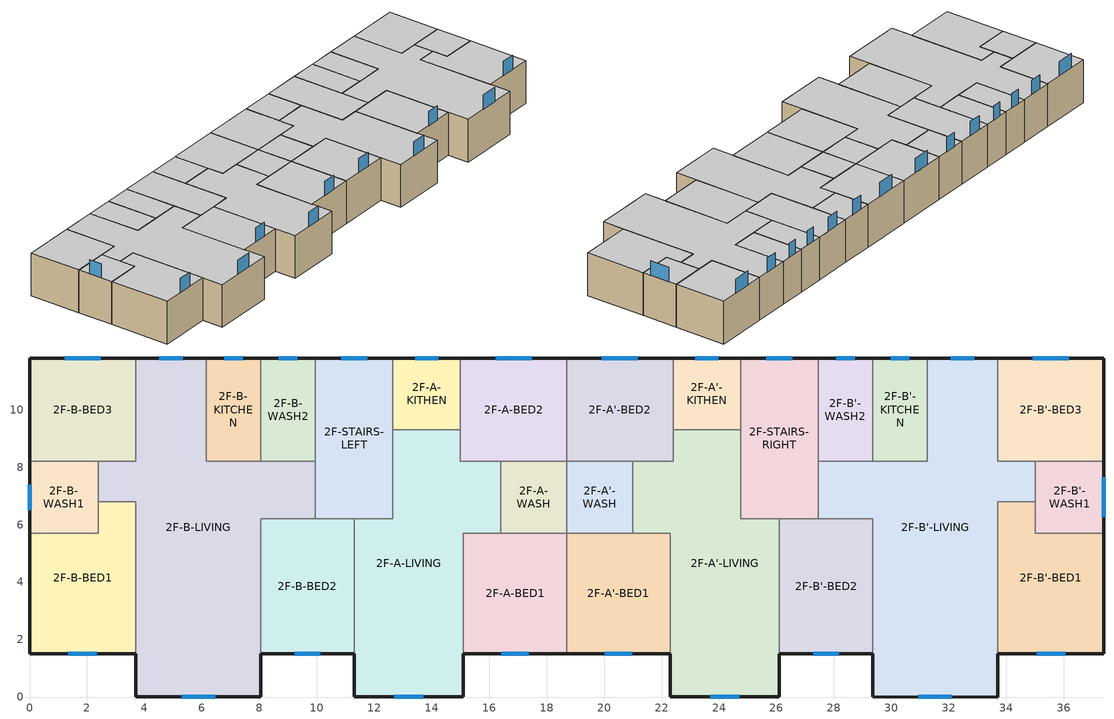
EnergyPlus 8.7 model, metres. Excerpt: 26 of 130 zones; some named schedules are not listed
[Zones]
2F-A'-BED1
 floor to 1F-A'-BED1 (Interior Floor): 18.7,5.7 22.3,5.7 22.3,1.5 18.7,1.5 z3
 wall outside (Exterior Wall): 18.7,1.5 22.3,1.5 z3:6
 wall to 2F-A-BED1 (Interior Wall): 18.7,5.7 18.7,1.5 z3:6
 wall to 2F-A'-WASH (Interior Wall): 21,5.7 18.7,5.7 z3:6
 wall to 2F-A'-LIVING (Interior Wall): 22.3,1.5 22.3,5.7 21,5.7 z3:6
 window (Exterior Window): 20.02,1.5 20.98,1.5 z6:7
 ceiling to 3F-A'-BED1 (Interior Ceiling): 22.3,1.5 22.3,5.7 18.7,5.7 18.7,1.5 z6
2F-A'-BED2
 floor to 1F-A'-BED2 (Interior Floor): 18.7,11.8 22.4,11.8 22.4,8.2 18.7,8.2 z3
 wall outside (Exterior Wall): 22.4,11.8 18.7,11.8 z3:6
 wall to 2F-A'-LIVING (Interior Wall): 21,8.2 22.4,8.2 22.4,9.31 z3:6
 wall to 2F-A'-WASH (Interior Wall): 18.7,8.2 21,8.2 z3:6
 wall to 2F-A-BED2 (Interior Wall): 18.7,11.8 18.7,8.2 z3:6
 wall to 2F-A'-KITHEN (Interior Wall): 22.4,9.31 22.4,11.8 z3:6
 window (Exterior Window): 21.18,11.8 19.92,11.8 z6:7
 ceiling to 3F-A'-BED2 (Interior Ceiling): 22.4,8.2 22.4,11.8 18.7,11.8 18.7,8.2 z6
2F-A'-KITHEN
 floor to 1F-A'-KITHEN (Interior Floor): 24.75,11.8 24.75,9.31 22.4,9.31 22.4,11.8 z3
 wall outside (Exterior Wall): 24.75,11.8 22.4,11.8 z3:6
 wall to 2F-STAIRS-RIGHT (Interior Wall): 24.75,9.31 24.75,11.8 z3:6
 wall to 2F-A'-LIVING (Interior Wall): 22.4,9.31 24.75,9.31 z3:6
 window (Exterior Window): 23.97,11.8 23.18,11.8 z6:7
 ceiling to 3F-A'-KITHEN (Interior Ceiling): 24.75,9.31 24.75,11.8 22.4,11.8 22.4,9.31 z6
2F-A'-LIVING
 floor to 1F-A'-LIVING (Interior Floor): 22.4,9.31 24.75,9.31 24.75,6.2 26.1,6.2 26.1,0 22.3,0 22.3,5.7 21,5.7 21,8.2 22.4,8.2 z3
 wall outside (Exterior Wall): 22.3,1.5 22.3,0 26.1,0 26.1,1.5 z3:6
 wall to 2F-A'-WASH (Interior Wall): 21,8.2 21,5.7 z3:6
 wall to 2F-STAIRS-RIGHT (Interior Wall): 26.1,6.2 24.75,6.2 24.75,9.31 z3:6
 wall to 2F-B'-BED2 (Interior Wall): 26.1,1.5 26.1,6.2 z3:6
 window (Exterior Window): 23.69,0 24.71,0 z6:7
 ceiling to 3F-A'-LIVING (Interior Ceiling): 26.1,0 26.1,6.2 24.75,6.2 24.75,9.31 22.4,9.31 22.4,8.2 21,8.2 21,5.7 22.3,5.7 22.3,0 z6
2F-A'-WASH
 floor to 1F-A'-WASH (Interior Floor): 21,8.2 21,5.7 18.7,5.7 18.7,8.2 z3
 wall to 2F-A-WASH (Interior Wall): 18.7,8.2 18.7,5.7 z3:6
 ceiling to 3F-A'-WASH (Interior Ceiling): 21,5.7 21,8.2 18.7,8.2 18.7,5.7 z6
2F-A-BED1
 floor to 1F-A-BED1 (Interior Floor): 15.1,5.7 18.7,5.7 18.7,1.5 15.1,1.5 z3
 wall outside (Exterior Wall): 15.1,1.5 18.7,1.5 z3:6
 wall to 2F-A-LIVING (Interior Wall): 16.4,5.7 15.1,5.7 15.1,1.5 z3:6
 wall to 2F-A-WASH (Interior Wall): 18.7,5.7 16.4,5.7 z3:6
 window (Exterior Window): 16.42,1.5 17.38,1.5 z6:7
 ceiling to 3F-A-BED1 (Interior Ceiling): 18.7,1.5 18.7,5.7 15.1,5.7 15.1,1.5 z6
2F-A-BED2
 floor to 1F-A-BED2 (Interior Floor): 18.7,11.8 18.7,8.2 15,8.2 15,11.8 z3
 wall outside (Exterior Wall): 18.7,11.8 15,11.8 z3:6
 wall to 2F-A-WASH (Interior Wall): 16.4,8.2 18.7,8.2 z3:6
 wall to 2F-A-LIVING (Interior Wall): 15,9.31 15,8.2 16.4,8.2 z3:6
 wall to 2F-A-KITHEN (Interior Wall): 15,11.8 15,9.31 z3:6
 window (Exterior Window): 17.48,11.8 16.22,11.8 z6:7
 ceiling to 3F-A-BED2 (Interior Ceiling): 18.7,8.2 18.7,11.8 15,11.8 15,8.2 z6
2F-A-KITHEN
 floor to 1F-A-KITHEN (Interior Floor): 15,11.8 15,9.31 12.65,9.31 12.65,11.8 z3
 wall outside (Exterior Wall): 15,11.8 12.65,11.8 z3:6
 wall to 2F-A-LIVING (Interior Wall): 12.65,9.31 15,9.31 z3:6
 wall to 2F-STAIRS-LEFT (Interior Wall): 12.65,11.8 12.65,9.31 z3:6
 window (Exterior Window): 14.22,11.8 13.43,11.8 z6:7
 ceiling to 3F-A-KITHEN (Interior Ceiling): 15,9.31 15,11.8 12.65,11.8 12.65,9.31 z6
2F-A-LIVING
 floor to 1F-A-LIVING (Interior Floor): 12.65,9.31 15,9.31 15,8.2 16.4,8.2 16.4,5.7 15.1,5.7 15.1,0 11.3,0 11.3,6.2 12.65,6.2 z3
 wall outside (Exterior Wall): 11.3,1.5 11.3,0 15.1,0 15.1,1.5 z3:6
 wall to 2F-B-BED2 (Interior Wall): 11.3,6.2 11.3,1.5 z3:6
 wall to 2F-STAIRS-LEFT (Interior Wall): 12.65,9.31 12.65,6.2 11.3,6.2 z3:6
 wall to 2F-A-WASH (Interior Wall): 16.4,5.7 16.4,8.2 z3:6
 window (Exterior Window): 12.69,0 13.71,0 z6:7
 ceiling to 3F-A-LIVING (Interior Ceiling): 15.1,0 15.1,5.7 16.4,5.7 16.4,8.2 15,8.2 15,9.31 12.65,9.31 12.65,6.2 11.3,6.2 11.3,0 z6
2F-A-WASH
 floor to 1F-A-WASH (Interior Floor): 18.7,8.2 18.7,5.7 16.4,5.7 16.4,8.2 z3
 ceiling to 3F-A-WASH (Interior Ceiling): 18.7,5.7 18.7,8.2 16.4,8.2 16.4,5.7 z6
2F-B'-BED1
 floor to 1F-B'-BED1 (Interior Floor): 35,6.8 35,5.7 37.4,5.7 37.4,1.5 33.7,1.5 33.7,6.8 z3
 wall outside (Exterior Wall): 33.7,1.5 37.4,1.5 37.4,5.7 z3:6
 wall to 2F-B'-LIVING (Interior Wall): 35,6.8 33.7,6.8 33.7,1.5 z3:6
 wall to 2F-B'-WASH1 (Interior Wall): 37.4,5.7 35,5.7 35,6.8 z3:6
 window (Exterior Window): 35.05,1.5 36.05,1.5 z6:7
 ceiling to 3F-B'-BED1 (Interior Ceiling): 37.4,1.5 37.4,5.7 35,5.7 35,6.8 33.7,6.8 33.7,1.5 z6
2F-B'-BED2
 floor to 1F-B'-BED2 (Interior Floor): 26.1,6.2 29.35,6.2 29.35,1.5 26.1,1.5 z3
 wall outside (Exterior Wall): 26.1,1.5 29.35,1.5 z3:6
 wall to 2F-STAIRS-RIGHT (Interior Wall): 27.45,6.2 26.1,6.2 z3:6
 wall to 2F-B'-LIVING (Interior Wall): 29.35,1.5 29.35,6.2 27.45,6.2 z3:6
 window (Exterior Window): 27.29,1.5 28.16,1.5 z6:7
 ceiling to 3F-B'-BED2 (Interior Ceiling): 29.35,1.5 29.35,6.2 26.1,6.2 26.1,1.5 z6
2F-B'-BED3
 floor to 1F-B'-BED3 (Interior Floor): 37.4,11.8 37.4,8.2 33.7,8.2 33.7,11.8 z3
 wall outside (Exterior Wall): 37.4,8.2 37.4,11.8 33.7,11.8 z3:6
 wall to 2F-B'-WASH1 (Interior Wall): 35,8.2 37.4,8.2 z3:6
 wall to 2F-B'-LIVING (Interior Wall): 33.7,11.8 33.7,8.2 35,8.2 z3:6
 window (Exterior Window): 36.18,11.8 34.92,11.8 z6:7
 ceiling to 3F-B'-BED3 (Interior Ceiling): 37.4,8.2 37.4,11.8 33.7,11.8 33.7,8.2 z6
2F-B'-KITCHEN
 floor to 1F-B'-KITCHEN (Interior Floor): 29.35,11.8 31.25,11.8 31.25,8.2 29.35,8.2 z3
 wall outside (Exterior Wall): 31.25,11.8 29.35,11.8 z3:6
 wall to 2F-B'-LIVING (Interior Wall): 29.35,8.2 31.25,8.2 31.25,11.8 z3:6
 wall to 2F-B'-WASH2 (Interior Wall): 29.35,11.8 29.35,8.2 z3:6
 window (Exterior Window): 30.62,11.8 29.98,11.8 z6:7
 ceiling to 3F-B'-KITCHEN (Interior Ceiling): 29.35,8.2 31.25,8.2 31.25,11.8 29.35,11.8 z6
2F-B'-LIVING
 floor to 1F-B'-LIVING (Interior Floor): 31.25,11.8 33.7,11.8 33.7,8.2 35,8.2 35,6.8 33.7,6.8 33.7,0 29.35,0 29.35,6.2 27.45,6.2 27.45,8.2 31.25,8.2 z3
 wall outside (Exterior Wall): 29.35,1.5 29.35,0 33.7,0 33.7,1.5 / 33.7,11.8 31.25,11.8 z3:6
 wall to 2F-STAIRS-RIGHT (Interior Wall): 27.45,8.2 27.45,6.2 z3:6
 wall to 2F-B'-WASH2 (Interior Wall): 29.35,8.2 27.45,8.2 z3:6
 wall to 2F-B'-WASH1 (Interior Wall): 35,6.8 35,8.2 z3:6
 window (Exterior Window): 30.94,0 32.11,0 / 32.89,11.8 32.06,11.8 z6:7
 ceiling to 3F-B'-LIVING (Interior Ceiling): 33.7,0 33.7,6.8 35,6.8 35,8.2 33.7,8.2 33.7,11.8 31.25,11.8 31.25,8.2 27.45,8.2 27.45,6.2 29.35,6.2 29.35,0 z6
2F-B'-WASH1
 floor to 1F-B'-WASH1 (Interior Floor): 37.4,8.2 37.4,5.7 35,5.7 35,8.2 z3
 wall outside (Exterior Wall): 37.4,5.7 37.4,8.2 z3:6
 window (Exterior Window): 37.4,6.26 37.4,7.64 z6:7
 ceiling to 3F-B'-WASH1 (Interior Ceiling): 37.4,5.7 37.4,8.2 35,8.2 35,5.7 z6
2F-B'-WASH2
 floor to 1F-B'-WASH2 (Interior Floor): 27.45,11.8 29.35,11.8 29.35,8.2 27.45,8.2 z3
 wall outside (Exterior Wall): 29.35,11.8 27.45,11.8 z3:6
 wall to 2F-STAIRS-RIGHT (Interior Wall): 27.45,11.8 27.45,8.2 z3:6
 window (Exterior Window): 28.72,11.8 28.08,11.8 z6:7
 ceiling to 3F-B'-WASH2 (Interior Ceiling): 29.35,8.2 29.35,11.8 27.45,11.8 27.45,8.2 z6
2F-B-BED1
 floor to 1F-B-BED1 (Interior Floor): 2.4,6.8 3.7,6.8 3.7,1.5 0,1.5 0,5.7 2.4,5.7 z3
 wall outside (Exterior Wall): 0,5.7 0,1.5 3.7,1.5 z3:6
 wall to 2F-B-WASH1 (Interior Wall): 2.4,6.8 2.4,5.7 0,5.7 z3:6
 wall to 2F-B-LIVING (Interior Wall): 3.7,1.5 3.7,6.8 2.4,6.8 z3:6
 window (Exterior Window): 1.35,1.5 2.35,1.5 z6:7
 ceiling to 3F-B-BED1 (Interior Ceiling): 3.7,1.5 3.7,6.8 2.4,6.8 2.4,5.7 0,5.7 0,1.5 z6
2F-B-BED2
 floor to 1F-B-BED2 (Interior Floor): 8.05,6.2 11.3,6.2 11.3,1.5 8.05,1.5 z3
 wall outside (Exterior Wall): 8.05,1.5 11.3,1.5 z3:6
 wall to 2F-B-LIVING (Interior Wall): 9.95,6.2 8.05,6.2 8.05,1.5 z3:6
 wall to 2F-STAIRS-LEFT (Interior Wall): 11.3,6.2 9.95,6.2 z3:6
 window (Exterior Window): 9.24,1.5 10.11,1.5 z6:7
 ceiling to 3F-B-BED2 (Interior Ceiling): 11.3,1.5 11.3,6.2 8.05,6.2 8.05,1.5 z6
2F-B-BED3
 floor to 1F-B-BED3 (Interior Floor): 0,11.8 3.7,11.8 3.7,8.2 0,8.2 z3
 wall outside (Exterior Wall): 3.7,11.8 0,11.8 0,8.2 z3:6
 wall to 2F-B-LIVING (Interior Wall): 2.4,8.2 3.7,8.2 3.7,11.8 z3:6
 wall to 2F-B-WASH1 (Interior Wall): 0,8.2 2.4,8.2 z3:6
 window (Exterior Window): 2.48,11.8 1.22,11.8 z6:7
 ceiling to 3F-B-BED3 (Interior Ceiling): 3.7,8.2 3.7,11.8 0,11.8 0,8.2 z6
2F-B-KITCHEN
 floor to 1F-B-KITCHEN (Interior Floor): 8.05,11.8 8.05,8.2 6.15,8.2 6.15,11.8 z3
 wall outside (Exterior Wall): 8.05,11.8 6.15,11.8 z3:6
 wall to 2F-B-WASH2 (Interior Wall): 8.05,8.2 8.05,11.8 z3:6
 wall to 2F-B-LIVING (Interior Wall): 6.15,11.8 6.15,8.2 8.05,8.2 z3:6
 window (Exterior Window): 7.42,11.8 6.78,11.8 z6:7
 ceiling to 3F-B-KITCHEN (Interior Ceiling): 8.05,8.2 8.05,11.8 6.15,11.8 6.15,8.2 z6
2F-B-LIVING
 floor to 1F-B-LIVING (Interior Floor): 3.7,11.8 6.15,11.8 6.15,8.2 9.95,8.2 9.95,6.2 8.05,6.2 8.05,0 3.7,0 3.7,6.8 2.4,6.8 2.4,8.2 3.7,8.2 z3
 wall outside (Exterior Wall): 6.15,11.8 3.7,11.8 / 3.7,1.5 3.7,0 8.05,0 8.05,1.5 z3:6
 wall to 2F-B-WASH2 (Interior Wall): 9.95,8.2 8.05,8.2 z3:6
 wall to 2F-STAIRS-LEFT (Interior Wall): 9.95,6.2 9.95,8.2 z3:6
 wall to 2F-B-WASH1 (Interior Wall): 2.4,8.2 2.4,6.8 z3:6
 window (Exterior Window): 5.29,0 6.46,0 / 5.34,11.8 4.51,11.8 z6:7
 ceiling to 3F-B-LIVING (Interior Ceiling): 8.05,0 8.05,6.2 9.95,6.2 9.95,8.2 6.15,8.2 6.15,11.8 3.7,11.8 3.7,8.2 2.4,8.2 2.4,6.8 3.7,6.8 3.7,0 z6
2F-B-WASH1
 floor to 1F-B-WASH1 (Interior Floor): 2.4,8.2 2.4,5.7 0,5.7 0,8.2 z3
 wall outside (Exterior Wall): 0,8.2 0,5.7 z3:6
 window (Exterior Window): 0,7.39 0,6.51 z6:7
 ceiling to 3F-B-WASH1 (Interior Ceiling): 2.4,5.7 2.4,8.2 0,8.2 0,5.7 z6
2F-B-WASH2
 floor to 1F-B-WASH2 (Interior Floor): 9.95,11.8 9.95,8.2 8.05,8.2 8.05,11.8 z3
 wall outside (Exterior Wall): 9.95,11.8 8.05,11.8 z3:6
 wall to 2F-STAIRS-LEFT (Interior Wall): 9.95,8.2 9.95,11.8 z3:6
 window (Exterior Window): 9.32,11.8 8.68,11.8 z6:7
 ceiling to 3F-B-WASH2 (Interior Ceiling): 9.95,8.2 9.95,11.8 8.05,11.8 8.05,8.2 z6
2F-STAIRS-LEFT
 floor to 1F-STAIRS-LEFT (Interior Floor): 9.95,11.8 12.65,11.8 12.65,6.2 9.95,6.2 z3
 wall outside (Exterior Wall): 12.65,11.8 9.95,11.8 z3:6
 window (Exterior Window): 11.76,11.8 10.84,11.8 z6:7
 ceiling to 3F-STAIRS-LEFT (Interior Ceiling): 12.65,6.2 12.65,11.8 9.95,11.8 9.95,6.2 z6
2F-STAIRS-RIGHT
 floor to 1F-STAIRS-RIGHT (Interior Floor): 27.45,11.8 27.45,6.2 24.75,6.2 24.75,11.8 z3
 wall outside (Exterior Wall): 27.45,11.8 24.75,11.8 z3:6
 window (Exterior Window): 26.56,11.8 25.64,11.8 z6:7
 ceiling to 3F-STAIRS-RIGHT (Interior Ceiling): 27.45,6.2 27.45,11.8 24.75,11.8 24.75,6.2 z6
[Building]
basic model: North Axis {deg}=65.5698; Terrain=City; Solar Distribution=FullInteriorAndExteriorWithReflections
[Material] Thermal Absorptance=0.9; Solar Absorptance=0.7; Visible Absorptance=0.7
Name | Roughness | Thickness {m} | Conductivity {W/m-K} | Density {kg/m3} | Specific Heat {J/kg-K}
5shuinishajiang | Rough | 0.005 | 0.93 | 1800 | 1050
20shuinishajiang | Rough | 0.02 | 0.93 | 1800 | 1050
30NanRanXinJiSuJuBenBan | Rough | 0.03 | 0.03 | 30 | 1380
ShaoJieYeYan | Rough | 0.2 | 0.58 | 1400 | 1050
60hunningtulouban | Rough | 0.06 | 1.74 | 2500 | 920
10baowenshajiang | Smooth | 0.01 | 0.29 | 800 | 1050
45 xishihunningtu | Rough | 0.045 | 1.51 | 2300 | 920
85 XPS | Smooth | 0.085 | 0.3 | 28.5 | 1647
15mudiban | VerySmooth | 0.015 | 0.18 | 700 | 2510
[Material:NoMass] Roughness=Rough; Thermal Absorptance=0.9; Solar Absorptance=0.7; Visible Absorptance=0.7
Name | Thermal Resistance {m2-K/W}
Exterior Wall | 1
Interior Wall | 0.5
[WindowMaterial:SimpleGlazingSystem]
window1: U-Factor {W/m2-K}=2.8; Solar Heat Gain Coefficient=0.75
[WindowMaterial:Blind]
blind: Slat Orientation=Horizontal; Slat Width {m}=0.025; Slat Separation {m}=0.019; Slat Thickness {m}=0.001; Slat Angle {deg}=45; Slat Conductivity {W/m-K}=0.1; Slat Beam Solar Transmittance=0; Front Side Slat Beam Solar Reflectance=0.7; Back Side Slat Beam Solar Reflectance=0.7; Slat Diffuse Solar Transmittance=0; Front Side Slat Diffuse Solar Reflectance=0.7; Back Side Slat Diffuse Solar Reflectance=0.7; Slat Beam Visible Transmittance=0; Front Side Slat Beam Visible Reflectance=0.5; Back Side Slat Beam Visible Reflectance=0.5; Slat Diffuse Visible Transmittance=0; Front Side Slat Diffuse Visible Reflectance=0.5; Back Side Slat Diffuse Visible Reflectance=0.5; Slat Infrared Hemispherical Transmittance=0; Front Side Slat Infrared Hemispherical Emissivity=0.9; Back Side Slat Infrared Hemispherical Emissivity=0.9; Blind to Glass Distance {m}=0.05; Blind Top Opening Multiplier=0; Blind Bottom Opening Multiplier=0; Blind Left Side Opening Multiplier=0.5; Blind Right Side Opening Multiplier=0.5; Minimum Slat Angle {deg}=0; Maximum Slat Angle {deg}=180
[Construction]
Exterior Wall: 5shuinishajiang, 30NanRanXinJiSuJuBenBan, 20shuinishajiang, ShaoJieYeYan, 20shuinishajiang
Interior Wall: 10baowenshajiang, 60hunningtulouban, 10baowenshajiang
Interior Ceiling: 15mudiban, 45 xishihunningtu, 85 XPS, 60hunningtulouban, 60hunningtulouban
Interior Floor: 60hunningtulouban, 60hunningtulouban, 85 XPS, 45 xishihunningtu, 15mudiban
Exterior Window: window1
[WindowProperty:ShadingControl]
external shading control: Shading Type=ExteriorBlind; Shading Control Type=OnIfScheduleAllows; Schedule=shading schedule; Shading Control Is Scheduled=Yes; Glare Control Is Active=No; Shading Device Material=blind; Type of Slat Angle Control for Blinds=FixedSlatAngle
[Zone]
2F-A'-BED1; 2F-A'-BED2; 2F-A'-KITHEN; 2F-A'-LIVING; 2F-A'-WASH; 2F-A-BED1; 2F-A-BED2; 2F-A-KITHEN; 2F-A-LIVING; 2F-A-WASH; 2F-B'-BED1; 2F-B'-BED2; 2F-B'-BED3; 2F-B'-KITCHEN; 2F-B'-LIVING; 2F-B'-WASH1; 2F-B'-WASH2; 2F-B-BED1; 2F-B-BED2; 2F-B-BED3; 2F-B-KITCHEN; 2F-B-LIVING; 2F-B-WASH1; 2F-B-WASH2; 2F-STAIRS-LEFT; 2F-STAIRS-RIGHT
[ZoneVentilation:WindandStackOpenArea] Opening Area {m2}=0.3; Opening Effectiveness=autocalculate; Discharge Coefficient for Opening=autocalculate; Minimum Indoor Temperature {C}=-100; Maximum Indoor Temperature {C}=100; Delta Temperature {deltaC}=-100; Minimum Outdoor Temperature {C}=-100; Maximum Outdoor Temperature {C}=100; Maximum Wind Speed {m/s}=40
Name | Zone | Opening Area Fraction Schedule
ventilation-wind15 | 2F-A'-BED1 | Working/Schooling Bedroom occupancy
ventilation-wind16 | 2F-A'-BED2 | Working/Schooling Bedroom occupancy
ventilation-wind17 | 2F-A'-LIVING | Retired excluded fml livingroom  occupancy
ventilation-wind18 | 2F-A-BED1 | Working/Schooling Bedroom occupancy
ventilation-wind19 | 2F-A-BED2 | Working/Schooling Bedroom occupancy
ventilation-wind20 | 2F-A-LIVING | Retired excluded fml livingroom  occupancy
ventilation-wind21 | 2F-B'-BED1 | Retired Bedroom occupancy
ventilation-wind22 | 2F-B'-BED2 | Retired Bedroom occupancy
ventilation-wind23 | 2F-B'-BED3 | Retired Bedroom occupancy
ventilation-wind24 | 2F-B'-LIVING | Retired included fml livingroom occupancy
ventilation-wind25 | 2F-B-BED1 | Retired Bedroom occupancy
ventilation-wind26 | 2F-B-BED2 | Retired Bedroom occupancy
ventilation-wind27 | 2F-B-BED3 | Retired Bedroom occupancy
ventilation-wind28 | 2F-B-LIVING | Retired included fml livingroom occupancy
[AvailabilityManager:HybridVentilation] Ventilation Control Mode Schedule=On; Use Weather File Rain Indicators=Yes; Maximum Wind Speed {m/s}=40; Minimum Outdoor Temperature {C}=18; Maximum Outdoor Temperature {C}=26; Minimum Outdoor Enthalpy {J/kg}=1; Maximum Outdoor Enthalpy {J/kg}=299999; Minimum Outdoor Ventilation Air Schedule=Off; Simple Airflow Control Type Schedule=On
Name | Control Zone | ZoneVentilation Object
ventilation manager15 | 2F-A'-BED1 | ventilation-wind15
ventilation manager16 | 2F-A'-BED2 | ventilation-wind16
ventilation manager17 | 2F-A'-LIVING | ventilation-wind17
ventilation manager18 | 2F-A-BED1 | ventilation-wind18
ventilation manager19 | 2F-A-BED2 | ventilation-wind19
ventilation manager20 | 2F-A-LIVING | ventilation-wind20
ventilation manager21 | 2F-B'-BED1 | ventilation-wind21
ventilation manager22 | 2F-B'-BED2 | ventilation-wind22
ventilation manager23 | 2F-B'-BED3 | ventilation-wind23
ventilation manager24 | 2F-B'-LIVING | ventilation-wind24
ventilation manager25 | 2F-B-BED1 | ventilation-wind25
ventilation manager26 | 2F-B-BED2 | ventilation-wind26
ventilation manager27 | 2F-B-BED3 | ventilation-wind27
ventilation manager28 | 2F-B-LIVING | ventilation-wind28
[ZoneControl:Thermostat] Control Type Schedule=HVACTemplate-Always 4; Control=Setpoints Dual SP Control
Name | Zone or ZoneList
2F-A'-BED1 Thermostat | 2F-A'-BED1
2F-A'-BED2 Thermostat | 2F-A'-BED2
2F-A'-LIVING Thermostat | 2F-A'-LIVING
2F-A-BED1 Thermostat | 2F-A-BED1
2F-A-BED2 Thermostat | 2F-A-BED2
2F-A-LIVING Thermostat | 2F-A-LIVING
2F-B'-BED1 Thermostat | 2F-B'-BED1
2F-B'-BED2 Thermostat | 2F-B'-BED2
2F-B'-BED3 Thermostat | 2F-B'-BED3
2F-B'-LIVING Thermostat | 2F-B'-LIVING
2F-B-BED1 Thermostat | 2F-B-BED1
2F-B-BED2 Thermostat | 2F-B-BED2
2F-B-BED3 Thermostat | 2F-B-BED3
2F-B-LIVING Thermostat | 2F-B-LIVING
[Zone equipment]
2F-A'-BED1: 2F-A'-BED1 Ideal Loads Air System
2F-A'-BED2: 2F-A'-BED2 Ideal Loads Air System
2F-A'-LIVING: 2F-A'-LIVING Ideal Loads Air System
2F-A-BED1: 2F-A-BED1 Ideal Loads Air System
2F-A-BED2: 2F-A-BED2 Ideal Loads Air System
2F-A-LIVING: 2F-A-LIVING Ideal Loads Air System
2F-B'-BED1: 2F-B'-BED1 Ideal Loads Air System
2F-B'-BED2: 2F-B'-BED2 Ideal Loads Air System
2F-B'-BED3: 2F-B'-BED3 Ideal Loads Air System
2F-B'-LIVING: 2F-B'-LIVING Ideal Loads Air System
2F-B-BED1: 2F-B-BED1 Ideal Loads Air System
2F-B-BED2: 2F-B-BED2 Ideal Loads Air System
2F-B-BED3: 2F-B-BED3 Ideal Loads Air System
2F-B-LIVING: 2F-B-LIVING Ideal Loads Air System
[ZoneHVAC:IdealLoadsAirSystem] Maximum Heating Supply Air Temperature [C]=50; Minimum Cooling Supply Air Temperature [C]=13; Maximum Heating Supply Air Humidity Ratio [kg-H20/kg-air]=0.0156; Minimum Cooling Supply Air Humidity Ratio [kg-H20/kg-air]=0.0077; Heating Limit=NoLimit; Cooling Limit=NoLimit; Dehumidification Control Type=ConstantSupplyHumidityRatio; Cooling Sensible Heat Ratio=0.7; Humidification Control Type=ConstantSupplyHumidityRatio; Demand Controlled Ventilation Type=None; Outdoor Air Economizer Type=NoEconomizer; Heat Recovery Type=None; Sensible Heat Recovery Effectiveness=0.7; Latent Heat Recovery Effectiveness=0.65
Name | Availability Schedule
1F-B'-BED3 Ideal Loads Air System; 1F-B-BED1 Ideal Loads Air System; 1F-B-BED2 Ideal Loads Air System; 1F-B-BED3 Ideal Loads Air System | Retired Bedroom occupancy
1F-B'-LIVING Ideal Loads Air System; 1F-B-LIVING Ideal Loads Air System | Retired included fml livingroom occupancy
2F-A'-BED1 Ideal Loads Air System; 2F-A'-BED2 Ideal Loads Air System; 2F-A-BED1 Ideal Loads Air System; 2F-A-BED2 Ideal Loads Air System | Working/Schooling Bedroom occupancy
2F-A'-LIVING Ideal Loads Air System; 2F-A-LIVING Ideal Loads Air System | Retired excluded fml livingroom  occupancy
